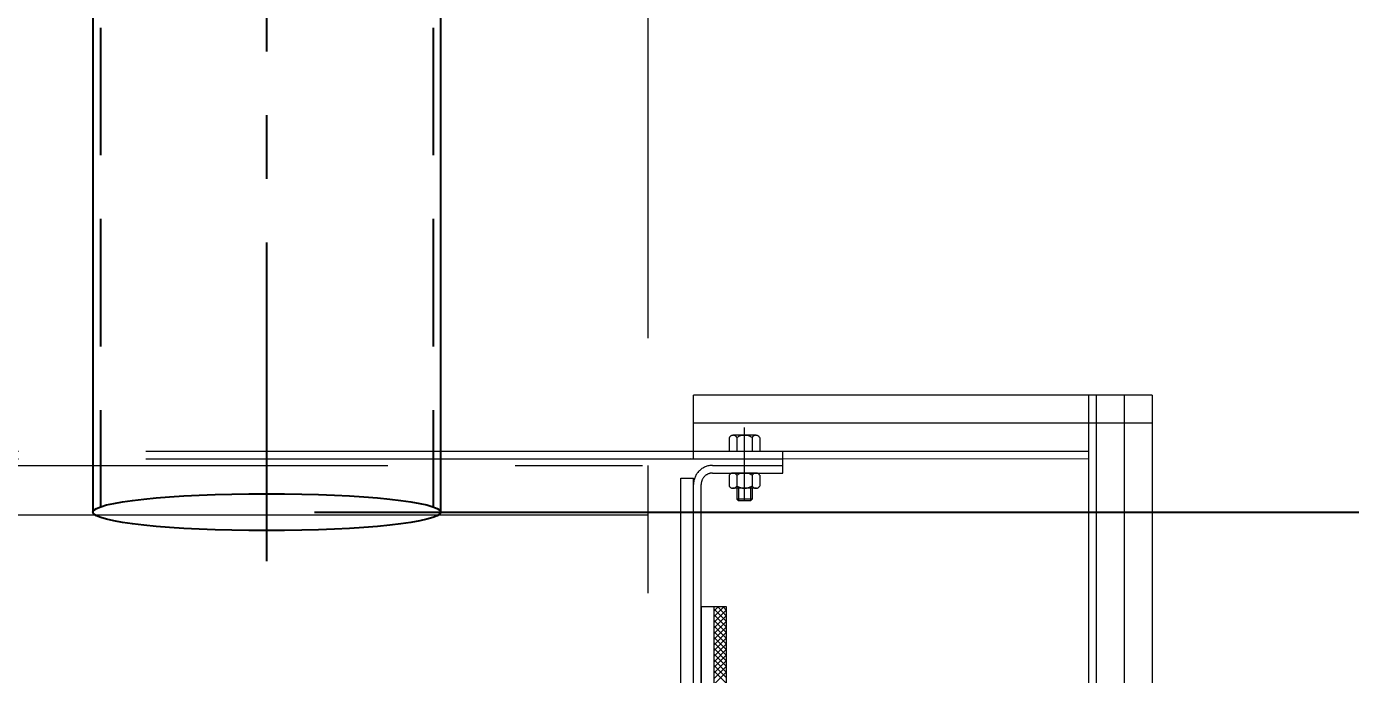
# Model space of a CAD drawing. Header units: inches. Extents: x 0 to 157513, y -28488 to 35640.
# Drawn here: x 33240 to 34280, y 17680 to 18189 of the extents above; entities that cross this region are included whole.
import ezdxf

# ---------------------------------------------------------------- set-up
doc = ezdxf.new("R2010")
doc.units = ezdxf.units.IN
doc.header["$LTSCALE"] = 400
doc.header["$MEASUREMENT"] = 0
for name, pattern in [('CENTER', [2, 1.25, -0.25, 0.25, -0.25]), ('DASHED2', [0.375, 0.25, -0.125]), ('HIDDEN2', [4.7625, 3.175, -1.5875]), ('PHANTOM', [2.5, 1.25, -0.25, 0.25, -0.25, 0.25, -0.25])]:
    doc.linetypes.add(name, pattern=pattern)
doc.layers.add('BF STR', color=8, linetype='PHANTOM', lineweight=5)
doc.layers.add('cen', color=1, linetype='CENTER')
doc.layers.add('hid', color=3, linetype='HIDDEN2')
doc.styles.add('ROMANS', font='romans')
doc.dimstyles.new('SAM2 60 SC', dxfattribs={"dimscale": 60, "dimtxt": 2.5, "dimasz": 2.5, "dimexe": 1.25, "dimexo": 0.625, "dimtad": 1, "dimtoh": 1, "dimdec": 0, "dimdsep": 46, "dimtxsty": 'ROMANS', "dimblk": 'OBLIQUE', "dimcen": 2.5, "dimclrd": 1, "dimclre": 1, "dimclrt": 256, "dimadec": 0, "dimazin": 2, "dimtfac": 1, "dimtdec": 0, "dimtofl": 0, "dimtmove": 0, "dimatfit": 3, "dimfxl": 1, "dimtolj": 1, "dimtzin": 0, "dimarcsym": 1})

# ---------------------------------------------------------------- blocks, each defined once
blk = doc.blocks.new('611bf4 strgaele')
at = {"layer": 'BF STR'}
blk.add_line((-269600.7, 32448.6, -159.8), (-269600.7, 31439.3, -159.8), dxfattribs=at)
blk = doc.blocks.new('convcs611bc3')
at = {"layer": 'BF STR'}
for p, q in [((-30943.8, 66527.8, -1824.3), (-31303.8, 66527.9, -431.3)), ((-31303.8, 66477.9, -1329.1), (-31303.8, 66527.9, -1141)), ((-30993.8, 66527.8, 276.6), (-30993.8, 65647.5, -4330)), ((-30993.8, 66527.8, 338.6), (-30993.8, 65637.6, -1663.4)), ((-30987.8, 66527.8, 338.6), (-30987.8, 65637.6, -1663.4)), ((-30965.8, 66527.8, 374.5), (-30965.8, 64483.8, -37)), ((-30943.8, 66527.8, 340.9), (-30943.8, 65637.6, -1663.1)), ((-30943.8, 66505.8, -1824.3), (-31303.8, 66505.9, -431.3)), ((-31263.9, 66445.5, -1620.2), (-31263.9, 66502.4, 1127.2)), ((-31263.9, 66445.5, -1620.2), (-31263.9, 66502.4, 1127.2)), ((-31275.9, 66494.6, 1038.5), (-31275.9, 66483.8, 1038.5)), ((-31254.9, 66496.4, 1038.5), (-31272.8, 66496.4, 1038.5)), ((-31269.9, 66494.7, 1038.5), (-31269.9, 66483.8, 1038.5)), ((-31257.9, 66494.6, 1038.5), (-31257.9, 66483.8, 1038.5)), ((-31251.9, 66494.6, 1038.5), (-31251.9, 66483.8, 1038.5)), ((-31233.9, 66483.6, 387.6), (-32043.9, 66483.8, 387.7)), ((-31251.9, 66483.8, 1038.5), (-31275.9, 66483.8, 1038.5)), ((-31253.8, 66484, -1432.2), (-30993.8, 66484, -763.4)), ((-31233.9, 66477.8, 404.5), (-31233.9, 66483.6, 387.6)), ((-31233.9, 66477.8, 404.5), (-32043.9, 66477.8, 1039.2)), ((-32043.9, 66472.8, 405.2), (-31234.4, 66472.8, 386)), ((-30993.8, 66477.8, -1599.6), (-31306.2, 66477.9, -656.1)), ((-31288.9, 66472.8, -1620.2), (-31233.9, 66472.8, 404.5)), ((-31233.9, 66472.8, 404.5), (-31233.9, 66477.8, 404.5)), ((-31233.9, 66466.8, 422.1), (-31233.9, 66472.8, 404.5)), ((-31313.9, 66147.7, -3235.6), (-31313.9, 66462.8, 445.1)), ((-31313.9, 66462.8, 1038.5), (-31303.9, 66462.8, 1038.5)), ((-31303.9, 66147.7, -3206.3), (-31303.9, 66462.8, 448.5)), ((-31288.9, 66466.8, -1620.2), (-31233.9, 66466.8, -1620.2)), ((-31275.9, 66465, -1620.2), (-31275.9, 66456.6, -1620.2)), ((-31254.9, 66466.8, -1620.2), (-31272.9, 66466.8, -1620.2)), ((-31269.9, 66465, -1620.2), (-31269.9, 66456.6, -1620.2)), ((-31269.9, 66464.9, -1620.2), (-31269.9, 66460.4, -1620.2)), ((-31257.9, 66465, -1620.2), (-31257.9, 66456.6, -1620.2)), ((-31257.9, 66464.9, -1620.2), (-31257.9, 66460.4, -1620.2)), ((-31251.9, 66465, -1620.2), (-31251.9, 66456.6, -1620.2)), ((-31297.9, 66147.7, -6007.9), (-31297.9, 66457.8, -1620.2)), ((-31254.5, 66454.8, -1620.2), (-31273.3, 66454.8, -1620.2)), ((-31269.9, 66454.8, -1620.2), (-31269.9, 66446.2, -1620.2)), ((-31268.7, 66454.8, -1620.2), (-31268.7, 66445, -1620.2)), ((-31259.1, 66454.8, -1620.2), (-31259.1, 66445, -1620.2)), ((-31257.9, 66454.8, -1620.2), (-31257.9, 66446.2, -1620.2)), ((-31268.7, 66445, -1620.2), (-31269.9, 66446.2, -1620.2)), ((-31257.9, 66446.2, -1620.2), (-31269.9, 66446.2, -1620.2)), ((-31259.1, 66445, -1620.2), (-31268.7, 66445, -1620.2)), ((-31257.9, 66446.2, -1620.2), (-31259.1, 66445, -1620.2)), ((-31339.8, 66433.7, 387.6), (-31939.8, 66433.8, 387.7)), ((-31277.9, 66361.7, -3335.2), (-31297.9, 66361.7, -3335.2)), ((-31297.9, 66361.7, -3335.2), (-31297.9, 66121.8, -3335.2)), ((-31287.9, 66358.3, -3335.2), (-31284.5, 66361.7, -3335.2)), ((-31287.9, 66353.9, -3335.2), (-31280.1, 66361.7, -3335.2)), ((-31287.9, 66361.7, -3335.2), (-31287.9, 66263.7, -3335.2)), ((-31277.9, 66350.2, -3335.2), (-31287.9, 66360.2, -3335.2)), ((-31287.9, 66349.5, -3335.2), (-31277.9, 66359.5, -3335.2)), ((-31277.9, 66345.8, -3335.2), (-31287.9, 66355.8, -3335.2)), ((-31277.9, 66354.6, -3335.2), (-31284.9, 66361.7, -3335.2)), ((-31277.9, 66359, -3335.2), (-31280.5, 66361.7, -3335.2)), ((-31277.9, 66265.1, -3335.2), (-31277.9, 66361.7, -3335.2)), ((-31287.9, 66345, -3335.2), (-31277.9, 66355, -3335.2)), ((-31277.9, 66341.4, -3335.2), (-31287.9, 66351.4, -3335.2)), ((-31287.9, 66340.6, -3335.2), (-31277.9, 66350.6, -3335.2)), ((-31277.9, 66337, -3335.2), (-31287.9, 66347, -3335.2)), ((-31287.9, 66336.2, -3335.2), (-31277.9, 66346.2, -3335.2)), ((-31277.9, 66332.5, -3335.2), (-31287.9, 66342.5, -3335.2)), ((-31287.9, 66331.8, -3335.2), (-31277.9, 66341.8, -3335.2)), ((-31277.9, 66328.1, -3335.2), (-31287.9, 66338.1, -3335.2)), ((-31287.9, 66327.4, -3335.2), (-31277.9, 66337.4, -3335.2)), ((-31277.9, 66323.7, -3335.2), (-31287.9, 66333.7, -3335.2)), ((-31287.9, 66322.9, -3335.2), (-31277.9, 66332.9, -3335.2)), ((-31277.9, 66319.3, -3335.2), (-31287.9, 66329.3, -3335.2)), ((-31287.9, 66318.5, -3335.2), (-31277.9, 66328.5, -3335.2)), ((-31277.9, 66314.9, -3335.2), (-31287.9, 66324.9, -3335.2)), ((-31287.9, 66314.1, -3335.2), (-31277.9, 66324.1, -3335.2)), ((-31277.9, 66310.4, -3335.2), (-31287.9, 66320.4, -3335.2)), ((-31287.9, 66309.7, -3335.2), (-31277.9, 66319.7, -3335.2)), ((-31277.9, 66306, -3335.2), (-31287.9, 66316, -3335.2)), ((-31287.9, 66305.3, -3335.2), (-31277.9, 66315.3, -3335.2)), ((-31277.9, 66301.6, -3335.2), (-31287.9, 66311.6, -3335.2)), ((-31287.9, 66300.8, -3335.2), (-31277.9, 66310.8, -3335.2))]:
    blk.add_line(p, q, dxfattribs=at)
for centre, radius, start, end in [((-31272.8, 66493, 1038.5), 3.4, 28.0725, 153.764), ((-31263.9, 66485.6, 1038.5), 10.8, 56.4703, 123.5297), ((-31254.9, 66493, 1038.5), 3.4, 28.0725, 151.9275), ((-31288.9, 66457.8, -1620.2), 15, 90, 180), ((-31288.9, 66457.8, -1620.2), 9, 90, 180), ((-31272.9, 66463.4, -1620.2), 3.4, 28.0725, 153.764), ((-31263.9, 66456, -1620.2), 10.8, 56.4703, 123.5297), ((-31254.9, 66463.4, -1620.2), 3.4, 28.0725, 151.9275), ((-31272.9, 66458.2, -1620.2), 3.4, 206.236, 331.9275), ((-31263.9, 66465.7, -1620.2), 10.8, 236.4703, 303.5297), ((-31254.9, 66458.2, -1620.2), 3.4, 208.0725, 331.9275)]:
    blk.add_arc(centre, radius, start, end, dxfattribs=at)
blk = doc.blocks.new('_OBLIQUE')
at = {"color": 0, "linetype": 'ByBlock'}
blk.add_line((-0.5, -0.5), (0.5, 0.5), dxfattribs=at)
blk = doc.blocks.new('*D336')
at = {"color": 1, "lineweight": -2}
for p, q in [((36166.4, 22393.9), (38094.9, 22393.9)), ((38019.9, 22393.9), (38019.9, 17807.8)), ((33466.4, 17807.8), (38094.9, 17807.8))]:
    blk.add_line(p, q, dxfattribs=at)
at = {"layer": 'Defpoints', "color": 0}
for p in [(36128.9, 22393.9, 169.4), (33428.9, 17807.8, 23.4), (38019.9, 17807.8)]:
    blk.add_point(p, dxfattribs=at)
at = {"color": 1, "lineweight": -2, "xscale": 150, "yscale": 150, "zscale": 150}
for p, rotation in [((38019.9, 22393.9), 90), ((38019.9, 17807.8), 270)]:
    blk.add_blockref('_OBLIQUE', p, dxfattribs=dict(at, rotation=rotation))
at = {"insert": (37907.4, 20100.8), "char_height": 150, "attachment_point": 5, "rotation": 90, "style": 'ROMANS'}
blk.add_mtext('\\A1;4586', dxfattribs=at)

msp = doc.modelspace()

# ---------------------------------------------------------------- linework, layer by layer
at = {"ltscale": 10}
for p, q in [((33292.4, 22387.9, 405.6), (33292.4, 17807.6, 24.6)), ((33565.4, 22387.9, 405.6), (33565.4, 17807.6, 24.6))]:
    msp.add_line(p, q, dxfattribs=at)
msp.add_ellipse((33428.9, 17807.8, 23.4), major_axis=(-136.5, 0), ratio=0.105851)
at = {"layer": 'cen', "ltscale": 0.5}
msp.add_line((33428.9, 17769.3, 23.4), (33428.9, 23123.5, 23.4), dxfattribs=at)
at = {"layer": 'hid', "linetype": 'DASHED2'}
for p, q in [((33298.4, 22387.9, 405.6), (33298.4, 17812, 25)), ((33559.4, 22387.9, 405.6), (33559.4, 17812, 25))]:
    msp.add_line(p, q, dxfattribs=at)

# ---------------------------------------------------------------- block references
msp.add_blockref('convcs611bc3', (65067.8, -48628.3, 202.8))
at = {"layer": 'cen', "ltscale": 0.5}
msp.add_blockref('611bf4 strgaele', (303328.7, -14004.3, 169.4), dxfattribs=at)

# ---------------------------------------------------------------- dimensions: what is measured, and where the dimension line sits
dim = msp.add_linear_dim(base=(38019.9, 17807.8), p1=(36128.9, 22393.9, 169.4), p2=(33428.9, 17807.8, 23.4), angle=90, dimstyle='SAM2 60 SC', override={"dimtoh": 0})
dim.commit()
dim.dimension.update_dxf_attribs({"geometry": '*D336', "text_midpoint": (37907.4, 20100.8)})

doc.saveas('drawing.dxf')
